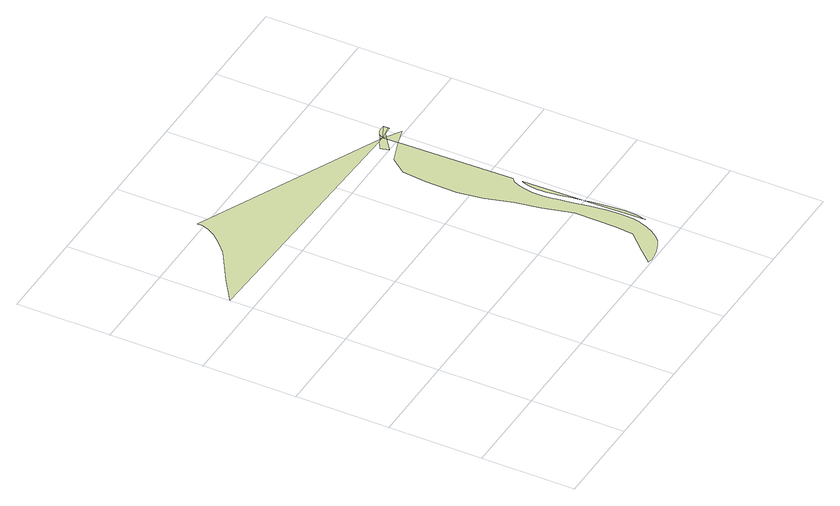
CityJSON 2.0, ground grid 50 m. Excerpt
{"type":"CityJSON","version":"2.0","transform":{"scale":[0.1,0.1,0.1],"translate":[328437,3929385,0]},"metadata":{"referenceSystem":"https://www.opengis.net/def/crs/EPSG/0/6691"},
"CityObjects":{
"landuse1":{"type":"LandUse","attributes":{"class":"203","LandUseDetailAttribute.orgLandUse":"10400","LandUseDetailAttribute.prefecture":"14","LandUseDetailAttribute.city":"14150","LandUseDetailAttribute.note":"都道府県","LandUseDetailAttribute.surveyYear":2015},"geometry":[{"type":"MultiSurface","lod":"1","boundaries":[[[0,1,2,3,4,5,6,7,8,9]]]}]},
"landuse2":{"type":"LandUse","attributes":{"class":"203","LandUseDetailAttribute.orgLandUse":"10400","LandUseDetailAttribute.prefecture":"14","LandUseDetailAttribute.city":"14150","LandUseDetailAttribute.note":"都道府県","LandUseDetailAttribute.surveyYear":2015},"geometry":[{"type":"MultiSurface","lod":"1","boundaries":[[[10,11,12,13,14,15,16,17,18,19,20,21,22,23,24,25,26,27,28,29,30,31,32,33,34,35,36,37,38,39,40,41,42,43,44,45,46,47,48,49]]]}]},
"landuse3":{"type":"LandUse","attributes":{"class":"215","LandUseDetailAttribute.orgLandUse":"30308","LandUseDetailAttribute.prefecture":"14","LandUseDetailAttribute.city":"14150","LandUseDetailAttribute.note":"都道府県","LandUseDetailAttribute.surveyYear":2015},"geometry":[{"type":"MultiSurface","lod":"1","boundaries":[[[50,51,52,53,54,55,56]]]}]},
"landuse4":{"type":"LandUse","attributes":{"class":"203","LandUseDetailAttribute.orgLandUse":"10400","LandUseDetailAttribute.prefecture":"14","LandUseDetailAttribute.city":"14150","LandUseDetailAttribute.note":"都道府県","LandUseDetailAttribute.surveyYear":2015},"geometry":[{"type":"MultiSurface","lod":"1","boundaries":[[[57,58,59,60,61,62,63,64,55]]]}]},
"landuse5":{"type":"LandUse","attributes":{"class":"204","LandUseDetailAttribute.orgLandUse":"10500","LandUseDetailAttribute.prefecture":"14","LandUseDetailAttribute.city":"14150","LandUseDetailAttribute.note":"都道府県","LandUseDetailAttribute.surveyYear":2015},"geometry":[{"type":"MultiSurface","lod":"1","boundaries":[[[8,65,66,67,68]]]}]},
"landuse6":{"type":"LandUse","attributes":{"class":"204","LandUseDetailAttribute.orgLandUse":"10500","LandUseDetailAttribute.prefecture":"14","LandUseDetailAttribute.city":"14150","LandUseDetailAttribute.note":"都道府県","LandUseDetailAttribute.surveyYear":2015},"geometry":[{"type":"MultiSurface","lod":"1","boundaries":[[[9,8,68]]]}]},
"landuse7":{"type":"LandUse","attributes":{"class":"204","LandUseDetailAttribute.orgLandUse":"10500","LandUseDetailAttribute.prefecture":"14","LandUseDetailAttribute.city":"14150","LandUseDetailAttribute.note":"都道府県","LandUseDetailAttribute.surveyYear":2015},"geometry":[{"type":"MultiSurface","lod":"1","boundaries":[[[69,9,68]]]}]},
"landuse8":{"type":"LandUse","attributes":{"class":"204","LandUseDetailAttribute.orgLandUse":"10500","LandUseDetailAttribute.prefecture":"14","LandUseDetailAttribute.city":"14150","LandUseDetailAttribute.note":"都道府県","LandUseDetailAttribute.surveyYear":2015},"geometry":[{"type":"MultiSurface","lod":"1","boundaries":[[[70,69,68]]]}]},
"landuse9":{"type":"LandUse","attributes":{"class":"204","LandUseDetailAttribute.orgLandUse":"10500","LandUseDetailAttribute.prefecture":"14","LandUseDetailAttribute.city":"14150","LandUseDetailAttribute.note":"都道府県","LandUseDetailAttribute.surveyYear":2015},"geometry":[{"type":"MultiSurface","lod":"1","boundaries":[[[68,67,71,72]]]}]},
"landuse10":{"type":"LandUse","attributes":{"class":"204","LandUseDetailAttribute.orgLandUse":"10500","LandUseDetailAttribute.prefecture":"14","LandUseDetailAttribute.city":"14150","LandUseDetailAttribute.note":"都道府県","LandUseDetailAttribute.surveyYear":2015},"geometry":[{"type":"MultiSurface","lod":"1","boundaries":[[[73,70,68]]]}]},
"landuse11":{"type":"LandUse","attributes":{"class":"203","LandUseDetailAttribute.orgLandUse":"10400","LandUseDetailAttribute.prefecture":"14","LandUseDetailAttribute.city":"14150","LandUseDetailAttribute.note":"都道府県","LandUseDetailAttribute.surveyYear":2015},"geometry":[{"type":"MultiSurface","lod":"1","boundaries":[[[72,71,67,10,74]]]}]},
"landuse12":{"type":"LandUse","attributes":{"class":"204","LandUseDetailAttribute.orgLandUse":"10500","LandUseDetailAttribute.prefecture":"14","LandUseDetailAttribute.city":"14150","LandUseDetailAttribute.note":"都道府県","LandUseDetailAttribute.surveyYear":2015},"geometry":[{"type":"MultiSurface","lod":"1","boundaries":[[[75,68,72,76,77]]]}]},
"landuse13":{"type":"LandUse","attributes":{"class":"204","LandUseDetailAttribute.orgLandUse":"10500","LandUseDetailAttribute.prefecture":"14","LandUseDetailAttribute.city":"14150","LandUseDetailAttribute.note":"都道府県","LandUseDetailAttribute.surveyYear":2015},"geometry":[{"type":"MultiSurface","lod":"1","boundaries":[[[78,68,75]]]}]},
"landuse14":{"type":"LandUse","attributes":{"class":"204","LandUseDetailAttribute.orgLandUse":"10500","LandUseDetailAttribute.prefecture":"14","LandUseDetailAttribute.city":"14150","LandUseDetailAttribute.note":"都道府県","LandUseDetailAttribute.surveyYear":2015},"geometry":[{"type":"MultiSurface","lod":"1","boundaries":[[[79,80,81,73,68,78]]]}]}
},
"vertices":[
[448,2037,0],[448,2011,0],[438,1971,0],[412,1928,0],[370,1881,0],[312,1828,0],[137,1718,0],[4,1625,0],[1415,1574,0],[1429,1581,0],
[1448,1492,0],[1437,1488,0],[1325,1450,0],[1325,1449,0],[1262,1366,0],[1245,1238,0],[1243,1067,0],[1265,929,0],[1305,789,0],[1328,657,0],[1368,499,0],[1365,275,0],[1355,180,0],[1269,87,0],[1202,14,0],[1228,9,0],[1258,11,0],[1286,18,0],[1312,27,0],[1339,38,0],[1365,54,0],[1390,77,0],[1415,111,0],[1435,152,0],[1450,193,0],[1451,197,0],[1459,238,0],[1462,299,0],[1458,376,0],[1456,389,0],[1446,465,0],[1432,553,0],[1419,629,0],[1417,646,0],[1411,695,0],[1411,752,0],[1418,800,0],[1429,837,0],[1446,867,0],[1463,884,0],
[1482,183,0],[1492,234,0],[1495,299,0],[1491,378,0],[1479,470,0],[1473,509,0],[1481,179,0],
[1465,832,0],[1460,824,0],[1451,793,0],[1444,750,0],[1444,697,0],[1451,643,0],[1452,634,0],[1465,559,0],
[1368,1548,0],[1380,1503,0],[1447,1555,0],[1446,1572,0],
[1435,1584,0],
[1455,1595,0],
[1451,1558,0],[1460,1564,0],
[1457,1597,0],
[1532,1517,0],
[1524,1586,0],[1481,1577,0],[1524,1580,0],
[1525,1612,0],
[1525,1613,0],[1495,1613,0],[1478,1608,0]
]}
